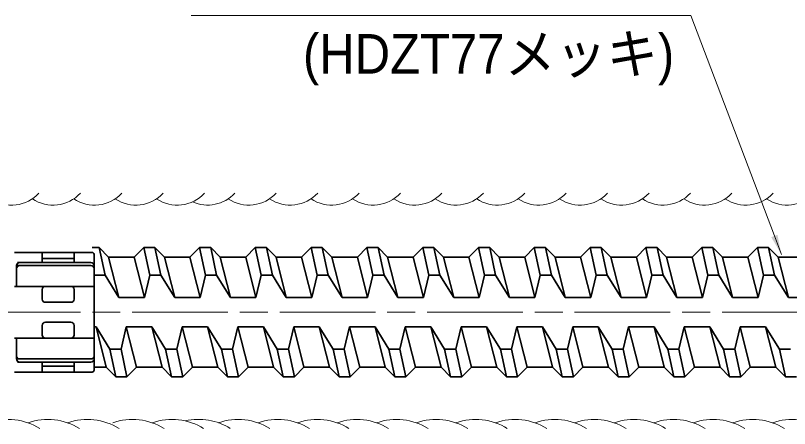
# Model space of a CAD drawing. Units: millimetres at full size, sheet at 1:2; details may follow other scales. Extents: x 1805 to 3487, y 895 to 2083.
# Drawn here: x 2922.4 to 3116.7, y 1727.1 to 1830.6 of the extents above; entities that cross this region are included whole.
import ezdxf
from ezdxf.enums import TextEntityAlignment as Align

# ---------------------------------------------------------------- set-up
doc = ezdxf.new("R2010")
doc.units = ezdxf.units.MM
doc.header["$LTSCALE"] = 2
doc.linetypes.add('CHAIN', pattern=[18.5, 12, -1.5, 3.5, -1.5])
for name, color, linetype, lineweight in [('1外形線', 7, 'Continuous', 35), ('2細い実線', 3, 'Continuous', 20), ('4中心線', 1, 'CHAIN', 15), ('6寸法線', 4, 'Continuous', 18)]:
    doc.layers.add(name, color=color, linetype=linetype, lineweight=lineweight)
doc.styles.add('ＭＳ Ｐゴシック', font='')
doc.styles.get('ＭＳ Ｐゴシック').set_extended_font_data('MS PGothic')

# ---------------------------------------------------------------- blocks, each defined once
blk = doc.blocks.new('filled_arrow')
at = {"color": 0, "linetype": 'Continuous', "lineweight": -2}
blk.add_solid([(7.5, 1.25), (0, 0), (7.5, -1.25)], dxfattribs=at)

msp = doc.modelspace()

# ---------------------------------------------------------------- linework, layer by layer
at = {"layer": '1外形線'}
for p, q in [((2922.168, 1771.266), (2941.668, 1771.266)), ((2929.168, 1771.266), (2929.168, 1768.766)), ((2937.168, 1771.266), (2937.168, 1768.766)), ((2941.668, 1772.513), (2943.418, 1772.513)), ((2943.418, 1772.513), (2945.818, 1770.113)), ((2943.418, 1772.513), (2944.92, 1765.562)), ((2954.618, 1772.513), (2952.218, 1770.113)), ((2954.618, 1772.513), (2957.418, 1772.513)), ((2954.618, 1772.513), (2956.12, 1765.562)), ((2957.418, 1772.513), (2959.818, 1770.113)), ((2957.418, 1772.513), (2958.92, 1765.562)), ((2968.618, 1772.513), (2966.218, 1770.113)), ((2968.618, 1772.513), (2971.418, 1772.513)), ((2968.618, 1772.513), (2970.12, 1765.562)), ((2971.418, 1772.513), (2973.818, 1770.113)), ((2971.418, 1772.513), (2972.92, 1765.562)), ((2982.618, 1772.513), (2980.218, 1770.113)), ((2982.618, 1772.513), (2985.418, 1772.513)), ((2982.618, 1772.513), (2984.12, 1765.562)), ((2985.418, 1772.513), (2987.818, 1770.113)), ((2985.418, 1772.513), (2986.92, 1765.562)), ((2996.618, 1772.513), (2994.218, 1770.113)), ((2996.618, 1772.513), (2999.418, 1772.513)), ((2996.618, 1772.513), (2998.12, 1765.562)), ((2999.418, 1772.513), (3001.818, 1770.113)), ((2999.418, 1772.513), (3000.92, 1765.562)), ((3010.618, 1772.513), (3008.218, 1770.113)), ((3010.618, 1772.513), (3013.418, 1772.513)), ((3010.618, 1772.513), (3012.12, 1765.562)), ((3013.418, 1772.513), (3015.818, 1770.113)), ((3013.418, 1772.513), (3014.92, 1765.562)), ((3024.618, 1772.513), (3022.218, 1770.113)), ((3024.618, 1772.513), (3027.418, 1772.513)), ((3024.618, 1772.513), (3026.12, 1765.562)), ((3027.418, 1772.513), (3029.818, 1770.113)), ((3027.418, 1772.513), (3028.92, 1765.562)), ((3038.618, 1772.513), (3036.218, 1770.113)), ((3038.618, 1772.513), (3041.418, 1772.513)), ((3038.618, 1772.513), (3040.12, 1765.562)), ((3041.418, 1772.513), (3043.818, 1770.113)), ((3041.418, 1772.513), (3042.92, 1765.562)), ((3052.618, 1772.513), (3050.218, 1770.113)), ((3052.618, 1772.513), (3054.12, 1765.562)), ((3052.618, 1772.513), (3055.418, 1772.513)), ((3055.418, 1772.513), (3056.92, 1765.562)), ((3055.418, 1772.513), (3057.818, 1770.113)), ((3066.618, 1772.513), (3064.218, 1770.113)), ((3066.618, 1772.513), (3068.12, 1765.562)), ((3066.618, 1772.513), (3069.418, 1772.513)), ((3069.418, 1772.513), (3070.92, 1765.562)), ((3069.418, 1772.513), (3071.818, 1770.113)), ((3080.618, 1772.513), (3078.218, 1770.113)), ((3080.618, 1772.513), (3083.418, 1772.513)), ((3080.618, 1772.513), (3082.12, 1765.562)), ((3083.418, 1772.513), (3085.818, 1770.113)), ((3083.418, 1772.513), (3084.92, 1765.562)), ((3094.618, 1772.513), (3092.218, 1770.113)), ((3094.618, 1772.513), (3097.418, 1772.513)), ((3094.618, 1772.513), (3096.12, 1765.562)), ((3097.418, 1772.513), (3099.818, 1770.113)), ((3097.418, 1772.513), (3098.92, 1765.562)), ((3108.618, 1772.513), (3106.218, 1770.113)), ((3108.618, 1772.513), (3111.418, 1772.513)), ((3108.618, 1772.513), (3110.12, 1765.562)), ((3111.418, 1772.513), (3113.818, 1770.113)), ((3111.418, 1772.513), (3112.92, 1765.562)), ((2929.168, 1769.766), (2937.168, 1769.766)), ((2942.168, 1770.766), (2942.168, 1741.766)), ((2945.818, 1770.113), (2952.218, 1770.113)), ((2945.818, 1770.113), (2948.385, 1759.994)), ((2952.218, 1770.113), (2954.785, 1759.994)), ((2959.818, 1770.113), (2966.218, 1770.113)), ((2959.818, 1770.113), (2962.385, 1759.994)), ((2966.218, 1770.113), (2968.785, 1759.994)), ((2973.818, 1770.113), (2980.218, 1770.113)), ((2973.818, 1770.113), (2976.385, 1759.994)), ((2980.218, 1770.113), (2982.785, 1759.994)), ((2987.818, 1770.113), (2994.218, 1770.113)), ((2987.818, 1770.113), (2990.385, 1759.994)), ((2994.218, 1770.113), (2996.785, 1759.994)), ((3001.818, 1770.113), (3008.218, 1770.113)), ((3001.818, 1770.113), (3004.385, 1759.994)), ((3008.218, 1770.113), (3010.785, 1759.994)), ((3015.818, 1770.113), (3022.218, 1770.113)), ((3015.818, 1770.113), (3018.385, 1759.994)), ((3022.218, 1770.113), (3024.785, 1759.994)), ((3029.818, 1770.113), (3036.218, 1770.113)), ((3029.818, 1770.113), (3032.385, 1759.994)), ((3036.218, 1770.113), (3038.785, 1759.994)), ((3043.818, 1770.113), (3050.218, 1770.113)), ((3043.818, 1770.113), (3046.385, 1759.994)), ((3050.218, 1770.113), (3052.785, 1759.994)), ((3057.818, 1770.113), (3060.385, 1759.994)), ((3057.818, 1770.113), (3064.218, 1770.113)), ((3064.218, 1770.113), (3066.785, 1759.994)), ((3071.818, 1770.113), (3078.218, 1770.113)), ((3071.818, 1770.113), (3074.385, 1759.994)), ((3078.218, 1770.113), (3080.785, 1759.994)), ((3085.818, 1770.113), (3092.218, 1770.113)), ((3085.818, 1770.113), (3088.385, 1759.994)), ((3092.218, 1770.113), (3094.785, 1759.994)), ((3099.818, 1770.113), (3106.218, 1770.113)), ((3099.818, 1770.113), (3102.385, 1759.994)), ((3106.218, 1770.113), (3108.785, 1759.994)), ((3113.818, 1770.113), (3120.218, 1770.113)), ((3113.818, 1770.113), (3116.385, 1759.994)), ((2922.706, 1767.966), (2922.706, 1762.766)), ((2922.968, 1768.766), (2941.368, 1768.766)), ((2922.968, 1767.966), (2941.368, 1767.966)), ((2942.168, 1765.562), (2944.92, 1765.562)), ((2944.92, 1765.562), (2948.385, 1759.994)), ((2956.12, 1765.562), (2954.785, 1759.994)), ((2956.12, 1765.562), (2958.92, 1765.562)), ((2958.92, 1765.562), (2962.385, 1759.994)), ((2970.12, 1765.562), (2968.785, 1759.994)), ((2970.12, 1765.562), (2972.92, 1765.562)), ((2972.92, 1765.562), (2976.385, 1759.994)), ((2984.12, 1765.562), (2982.785, 1759.994)), ((2984.12, 1765.562), (2986.92, 1765.562)), ((2986.92, 1765.562), (2990.385, 1759.994)), ((2998.12, 1765.562), (2996.785, 1759.994)), ((2998.12, 1765.562), (3000.92, 1765.562)), ((3000.92, 1765.562), (3004.385, 1759.994)), ((3012.12, 1765.562), (3010.785, 1759.994)), ((3012.12, 1765.562), (3014.92, 1765.562)), ((3014.92, 1765.562), (3018.385, 1759.994)), ((3026.12, 1765.562), (3024.785, 1759.994)), ((3026.12, 1765.562), (3028.92, 1765.562)), ((3028.92, 1765.562), (3032.385, 1759.994)), ((3040.12, 1765.562), (3038.785, 1759.994)), ((3040.12, 1765.562), (3042.92, 1765.562)), ((3042.92, 1765.562), (3046.385, 1759.994)), ((3054.12, 1765.562), (3052.785, 1759.994)), ((3054.12, 1765.562), (3056.92, 1765.562)), ((3056.92, 1765.562), (3060.385, 1759.994)), ((3068.12, 1765.562), (3066.785, 1759.994)), ((3068.12, 1765.562), (3070.92, 1765.562)), ((3070.92, 1765.562), (3074.385, 1759.994)), ((3082.12, 1765.562), (3080.785, 1759.994)), ((3082.12, 1765.562), (3084.92, 1765.562)), ((3084.92, 1765.562), (3088.385, 1759.994)), ((3096.12, 1765.562), (3094.785, 1759.994)), ((3096.12, 1765.562), (3098.92, 1765.562)), ((3098.92, 1765.562), (3102.385, 1759.994)), ((3110.12, 1765.562), (3108.785, 1759.994)), ((3110.12, 1765.562), (3112.92, 1765.562)), ((3112.92, 1765.562), (3116.385, 1759.994)), ((2922.168, 1762.766), (2942.168, 1762.766)), ((2929.168, 1761.966), (2929.168, 1759.566)), ((2929.968, 1762.766), (2936.368, 1762.766)), ((2937.168, 1761.966), (2937.168, 1759.566)), ((2948.385, 1759.994), (2954.785, 1759.994)), ((2962.385, 1759.994), (2968.785, 1759.994)), ((2976.385, 1759.994), (2982.785, 1759.994)), ((2990.385, 1759.994), (2996.785, 1759.994)), ((3004.385, 1759.994), (3010.785, 1759.994)), ((3018.385, 1759.994), (3024.785, 1759.994)), ((3032.385, 1759.994), (3038.785, 1759.994)), ((3046.385, 1759.994), (3052.785, 1759.994)), ((3060.385, 1759.994), (3066.785, 1759.994)), ((3074.385, 1759.994), (3080.785, 1759.994)), ((3088.385, 1759.994), (3094.785, 1759.994)), ((3102.385, 1759.994), (3108.785, 1759.994)), ((3116.385, 1759.994), (3122.785, 1759.994)), ((2929.968, 1758.766), (2936.368, 1758.766)), ((2929.968, 1753.766), (2936.368, 1753.766)), ((2929.168, 1750.566), (2929.168, 1752.966)), ((2937.168, 1750.566), (2937.168, 1752.966)), ((2942.168, 1752.632), (2942.652, 1752.632)), ((2942.652, 1752.632), (2945.218, 1742.513)), ((2946.117, 1747.064), (2942.652, 1752.632)), ((2948.917, 1747.064), (2950.252, 1752.632)), ((2950.252, 1752.632), (2956.652, 1752.632)), ((2950.252, 1752.632), (2952.818, 1742.513)), ((2956.652, 1752.632), (2959.218, 1742.513)), ((2960.117, 1747.064), (2956.652, 1752.632)), ((2962.917, 1747.064), (2964.252, 1752.632)), ((2964.252, 1752.632), (2970.652, 1752.632)), ((2964.252, 1752.632), (2966.818, 1742.513)), ((2970.652, 1752.632), (2973.218, 1742.513)), ((2974.117, 1747.064), (2970.652, 1752.632)), ((2976.917, 1747.064), (2978.252, 1752.632)), ((2978.252, 1752.632), (2984.652, 1752.632)), ((2978.252, 1752.632), (2980.818, 1742.513)), ((2984.652, 1752.632), (2987.218, 1742.513)), ((2988.117, 1747.064), (2984.652, 1752.632)), ((2990.917, 1747.064), (2992.252, 1752.632)), ((2992.252, 1752.632), (2998.652, 1752.632)), ((2992.252, 1752.632), (2994.818, 1742.513)), ((2998.652, 1752.632), (3001.218, 1742.513)), ((3002.117, 1747.064), (2998.652, 1752.632)), ((3004.917, 1747.064), (3006.252, 1752.632)), ((3006.252, 1752.632), (3012.652, 1752.632)), ((3006.252, 1752.632), (3008.818, 1742.513)), ((3016.117, 1747.064), (3012.652, 1752.632)), ((3012.652, 1752.632), (3015.218, 1742.513)), ((3018.917, 1747.064), (3020.252, 1752.632)), ((3020.252, 1752.632), (3026.652, 1752.632)), ((3020.252, 1752.632), (3022.818, 1742.513)), ((3026.652, 1752.632), (3029.218, 1742.513)), ((3030.117, 1747.064), (3026.652, 1752.632)), ((3032.917, 1747.064), (3034.252, 1752.632)), ((3034.252, 1752.632), (3040.652, 1752.632)), ((3034.252, 1752.632), (3036.818, 1742.513)), ((3040.652, 1752.632), (3043.218, 1742.513)), ((3044.117, 1747.064), (3040.652, 1752.632)), ((3046.917, 1747.064), (3048.252, 1752.632)), ((3048.252, 1752.632), (3054.652, 1752.632)), ((3048.252, 1752.632), (3050.818, 1742.513)), ((3054.652, 1752.632), (3057.218, 1742.513)), ((3058.117, 1747.064), (3054.652, 1752.632)), ((3060.917, 1747.064), (3062.252, 1752.632)), ((3062.252, 1752.632), (3068.652, 1752.632)), ((3062.252, 1752.632), (3064.818, 1742.513)), ((3068.652, 1752.632), (3071.218, 1742.513)), ((3072.117, 1747.064), (3068.652, 1752.632)), ((3074.917, 1747.064), (3076.252, 1752.632)), ((3076.252, 1752.632), (3082.652, 1752.632)), ((3076.252, 1752.632), (3078.818, 1742.513)), ((3082.652, 1752.632), (3085.218, 1742.513)), ((3086.117, 1747.064), (3082.652, 1752.632)), ((3088.917, 1747.064), (3090.252, 1752.632)), ((3090.252, 1752.632), (3096.652, 1752.632)), ((3090.252, 1752.632), (3092.818, 1742.513)), ((3096.652, 1752.632), (3099.218, 1742.513)), ((3100.117, 1747.064), (3096.652, 1752.632)), ((3102.917, 1747.064), (3104.252, 1752.632)), ((3104.252, 1752.632), (3110.652, 1752.632)), ((3104.252, 1752.632), (3106.818, 1742.513)), ((3110.652, 1752.632), (3113.218, 1742.513)), ((3114.117, 1747.064), (3110.652, 1752.632)), ((2922.168, 1749.766), (2942.168, 1749.766)), ((2922.706, 1744.566), (2922.706, 1749.766)), ((2929.968, 1749.766), (2936.368, 1749.766)), ((2946.117, 1747.064), (2947.618, 1740.113)), ((2946.117, 1747.064), (2948.917, 1747.064)), ((2948.917, 1747.064), (2950.418, 1740.113)), ((2960.117, 1747.064), (2961.618, 1740.113)), ((2960.117, 1747.064), (2962.917, 1747.064)), ((2962.917, 1747.064), (2964.418, 1740.113)), ((2974.117, 1747.064), (2975.618, 1740.113)), ((2974.117, 1747.064), (2976.917, 1747.064)), ((2976.917, 1747.064), (2978.418, 1740.113)), ((2988.117, 1747.064), (2989.618, 1740.113)), ((2988.117, 1747.064), (2990.917, 1747.064)), ((2990.917, 1747.064), (2992.418, 1740.113)), ((3002.117, 1747.064), (3003.618, 1740.113)), ((3002.117, 1747.064), (3004.917, 1747.064)), ((3004.917, 1747.064), (3006.418, 1740.113)), ((3016.117, 1747.064), (3018.917, 1747.064)), ((3016.117, 1747.064), (3017.618, 1740.113)), ((3018.917, 1747.064), (3020.418, 1740.113)), ((3030.117, 1747.064), (3031.618, 1740.113)), ((3030.117, 1747.064), (3032.917, 1747.064)), ((3032.917, 1747.064), (3034.418, 1740.113)), ((3044.117, 1747.064), (3045.618, 1740.113)), ((3044.117, 1747.064), (3046.917, 1747.064)), ((3046.917, 1747.064), (3048.418, 1740.113)), ((3058.117, 1747.064), (3059.618, 1740.113)), ((3058.117, 1747.064), (3060.917, 1747.064)), ((3060.917, 1747.064), (3062.418, 1740.113)), ((3072.117, 1747.064), (3073.618, 1740.113)), ((3072.117, 1747.064), (3074.917, 1747.064)), ((3074.917, 1747.064), (3076.418, 1740.113)), ((3086.117, 1747.064), (3087.618, 1740.113)), ((3086.117, 1747.064), (3088.917, 1747.064)), ((3088.917, 1747.064), (3090.418, 1740.113)), ((3100.117, 1747.064), (3101.618, 1740.113)), ((3100.117, 1747.064), (3102.917, 1747.064)), ((3102.917, 1747.064), (3104.418, 1740.113)), ((3114.117, 1747.064), (3115.618, 1740.113)), ((3114.117, 1747.064), (3116.917, 1747.064)), ((2922.968, 1744.566), (2941.368, 1744.566)), ((2922.968, 1743.766), (2941.368, 1743.766)), ((2929.168, 1743.766), (2929.168, 1741.266)), ((2929.168, 1742.766), (2937.168, 1742.766)), ((2937.168, 1743.766), (2937.168, 1741.266)), ((2942.168, 1742.513), (2945.218, 1742.513)), ((2947.618, 1740.113), (2945.218, 1742.513)), ((2950.418, 1740.113), (2952.818, 1742.513)), ((2952.818, 1742.513), (2959.218, 1742.513)), ((2961.618, 1740.113), (2959.218, 1742.513)), ((2964.418, 1740.113), (2966.818, 1742.513)), ((2966.818, 1742.513), (2973.218, 1742.513)), ((2975.618, 1740.113), (2973.218, 1742.513)), ((2978.418, 1740.113), (2980.818, 1742.513)), ((2980.818, 1742.513), (2987.218, 1742.513)), ((2989.618, 1740.113), (2987.218, 1742.513)), ((2992.418, 1740.113), (2994.818, 1742.513)), ((2994.818, 1742.513), (3001.218, 1742.513)), ((3003.618, 1740.113), (3001.218, 1742.513)), ((3006.418, 1740.113), (3008.818, 1742.513)), ((3008.818, 1742.513), (3015.218, 1742.513)), ((3017.618, 1740.113), (3015.218, 1742.513)), ((3020.418, 1740.113), (3022.818, 1742.513)), ((3022.818, 1742.513), (3029.218, 1742.513)), ((3031.618, 1740.113), (3029.218, 1742.513)), ((3034.418, 1740.113), (3036.818, 1742.513)), ((3036.818, 1742.513), (3043.218, 1742.513)), ((3045.618, 1740.113), (3043.218, 1742.513)), ((3048.418, 1740.113), (3050.818, 1742.513)), ((3050.818, 1742.513), (3057.218, 1742.513)), ((3059.618, 1740.113), (3057.218, 1742.513)), ((3062.418, 1740.113), (3064.818, 1742.513)), ((3064.818, 1742.513), (3071.218, 1742.513)), ((3073.618, 1740.113), (3071.218, 1742.513)), ((3076.418, 1740.113), (3078.818, 1742.513)), ((3078.818, 1742.513), (3085.218, 1742.513)), ((3087.618, 1740.113), (3085.218, 1742.513)), ((3090.418, 1740.113), (3092.818, 1742.513)), ((3092.818, 1742.513), (3099.218, 1742.513)), ((3101.618, 1740.113), (3099.218, 1742.513)), ((3104.418, 1740.113), (3106.818, 1742.513)), ((3106.818, 1742.513), (3113.218, 1742.513)), ((3115.618, 1740.113), (3113.218, 1742.513)), ((2922.168, 1741.266), (2941.668, 1741.266)), ((2947.618, 1740.113), (2950.418, 1740.113)), ((2961.618, 1740.113), (2964.418, 1740.113)), ((2975.618, 1740.113), (2978.418, 1740.113)), ((2989.618, 1740.113), (2992.418, 1740.113)), ((3003.618, 1740.113), (3006.418, 1740.113)), ((3017.618, 1740.113), (3020.418, 1740.113)), ((3031.618, 1740.113), (3034.418, 1740.113)), ((3045.618, 1740.113), (3048.418, 1740.113)), ((3059.618, 1740.113), (3062.418, 1740.113)), ((3073.618, 1740.113), (3076.418, 1740.113)), ((3087.618, 1740.113), (3090.418, 1740.113)), ((3101.618, 1740.113), (3104.418, 1740.113)), ((3115.618, 1740.113), (3118.418, 1740.113))]:
    msp.add_line(p, q, dxfattribs=at)
for centre, radius, start, end in [((2941.668, 1770.766), 0.5, 0, 90), ((2923.506, 1767.966), 0.8, 90, 180), ((2923.506, 1767.166), 0.8, 90, 180), ((2941.368, 1767.966), 0.8, 0, 90), ((2941.368, 1767.166), 0.8, 0, 90), ((2929.968, 1761.966), 0.8, 90, 180), ((2936.368, 1761.966), 0.8, 0, 90), ((2929.968, 1759.566), 0.8, 180, 270), ((2936.368, 1759.566), 0.8, 270, 0), ((2929.968, 1752.966), 0.8, 90, 180), ((2936.368, 1752.966), 0.8, 0, 90), ((2929.968, 1750.566), 0.8, 180, 270), ((2936.368, 1750.566), 0.8, 270, 0), ((2923.506, 1745.366), 0.8, 180, 270), ((2923.506, 1744.566), 0.8, 180, 270), ((2941.368, 1745.366), 0.8, 270, 0), ((2941.368, 1744.566), 0.8, 270, 0), ((2941.668, 1741.766), 0.5, 270, 0)]:
    msp.add_arc(centre, radius, start, end, dxfattribs=at)
at = {"layer": '2細い実線'}
for centre, radius, start, end in [((2921.476, 1792.49), 9.363, 236.29836, 317.16495), ((2931.866, 1792.49), 9.363, 236.29836, 317.16495), ((2942.256, 1792.489), 9.363, 236.29836, 317.16495), ((2952.646, 1792.489), 9.363, 236.29836, 317.16495), ((2963.036, 1792.489), 9.363, 236.29836, 317.16495), ((2970.631, 1792.495), 9.363, 246.12528, 317.16495), ((2981.021, 1792.495), 9.363, 236.29836, 317.16495), ((2991.411, 1792.495), 9.363, 236.29836, 317.16495), ((3001.801, 1792.494), 9.363, 236.29836, 317.16495), ((3012.191, 1792.494), 9.363, 236.29836, 317.16495), ((3022.581, 1792.494), 9.363, 236.29836, 317.16495), ((3032.971, 1792.493), 9.363, 236.29836, 317.16495), ((3043.361, 1792.493), 9.363, 236.29836, 317.16495), ((3053.751, 1792.493), 9.363, 236.29836, 317.16495), ((3064.141, 1792.492), 9.363, 236.29836, 317.16495), ((3074.531, 1792.492), 9.363, 236.29836, 317.16495), ((3084.921, 1792.492), 9.363, 236.29836, 317.16495), ((3095.311, 1792.491), 9.363, 236.29836, 317.16495), ((3105.702, 1792.491), 9.363, 236.29836, 317.16495), ((3116.092, 1792.491), 9.363, 236.29836, 317.16495), ((2920.638, 1714.473), 14.948, 58.00506, 109.39786), ((2930.568, 1714.473), 14.948, 58.00506, 109.39786), ((2940.498, 1714.472), 14.948, 58.00506, 109.39786), ((2951.808, 1714.472), 14.948, 58.00506, 109.39786), ((2961.738, 1714.471), 14.948, 58.00506, 109.39786), ((2968.413, 1714.478), 14.948, 58.00506, 102.95558), ((2978.343, 1714.477), 14.948, 58.00506, 109.39786), ((2988.272, 1714.477), 14.948, 58.00506, 109.39786), ((2998.202, 1714.476), 14.948, 58.00506, 109.39786), ((3008.132, 1714.475), 14.948, 58.00506, 109.39786), ((3018.062, 1714.475), 14.948, 58.00506, 109.39786), ((3027.992, 1714.474), 14.948, 58.00506, 109.39786), ((3037.922, 1714.474), 14.948, 58.00506, 109.39786), ((3047.852, 1714.473), 14.948, 58.00506, 109.39786), ((3057.782, 1714.472), 14.948, 58.00506, 109.39786), ((3067.712, 1714.472), 14.948, 58.00506, 109.39786), ((3077.642, 1714.471), 14.948, 58.00506, 109.39786), ((3087.572, 1714.471), 14.948, 58.00506, 109.39786), ((3097.502, 1714.47), 14.948, 58.00506, 109.39786), ((3107.431, 1714.469), 14.948, 58.00506, 109.39786), ((3117.361, 1714.469), 14.948, 58.00506, 109.39786)]:
    msp.add_arc(centre, radius, start, end, dxfattribs=at)
at = {"layer": '4中心線'}
msp.add_line((3382.741, 1756.266), (1945.018, 1756.266), dxfattribs=at)
at = {"layer": '6寸法線'}
msp.add_lwpolyline([(3114.628, 1770.717), (3112.855, 1775.392), (3091.895, 1830.643), (2966.503, 1830.643)], dxfattribs=at)

# ---------------------------------------------------------------- block references
at = {"layer": '6寸法線', "xscale": 0.667, "yscale": 0.667, "rotation": 110.8}
msp.add_blockref('filled_arrow', (3114.628, 1770.717), dxfattribs=at)

# ---------------------------------------------------------------- texts
at = {"layer": '6寸法線', "color": 7, "style": 'ＭＳ Ｐゴシック', "width": 0.95}
msp.add_text('(HDZT77メッキ)', height=9.897, dxfattribs=at).set_placement((2994.574, 1813.115), align=Align.BOTTOM_LEFT)

doc.saveas('drawing.dxf')
